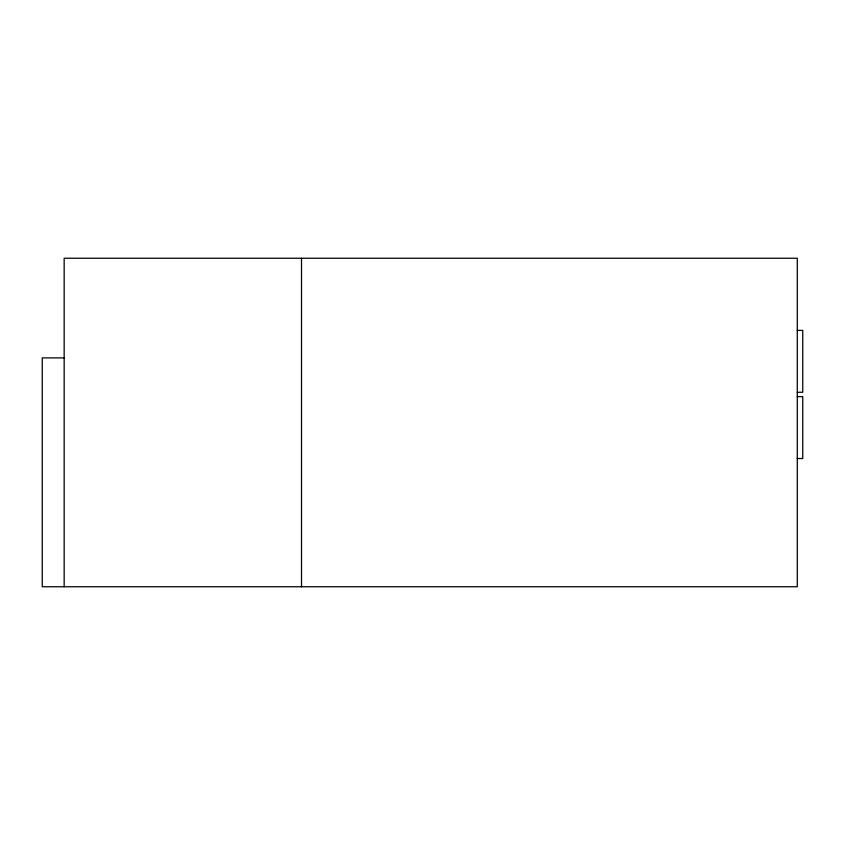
<?xml version="1.0" encoding="UTF-8"?>
<svg xmlns="http://www.w3.org/2000/svg" width="845" height="845" viewBox="0 0 845 845"><rect width="100%" height="100%" fill="white"/><g stroke="black" fill="none" stroke-linecap="round" stroke-linejoin="round"><path stroke-width="1.27" d="M797.279 330.406L802.75 330.406L802.75 392.27L797.279 392.27M64.157 357.889L42.25 357.889L42.25 586.757L797.279 586.757L797.279 258.243L64.157 258.243L64.157 586.757M797.279 396.654L802.75 396.654L802.75 458.529L797.279 458.529M301.507 258.243L301.507 586.757"/></g></svg>
